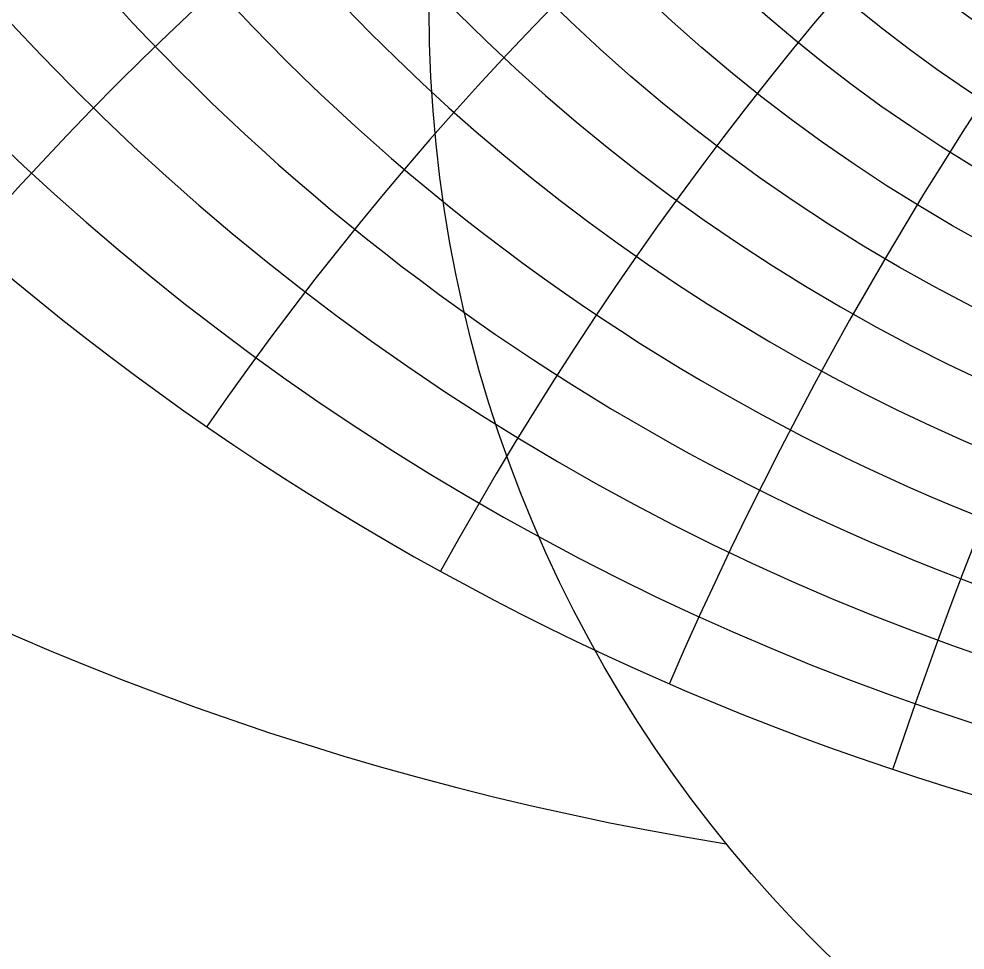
# Model space of a CAD drawing. Header units: millimetres. Extents: x -96 to 96, y -96 to 98.
# Drawn here: x -53.06 to -24.08, y -28.83 to -0.3 of the extents above; entities that cross this region are included whole.
import ezdxf

# ---------------------------------------------------------------- set-up
doc = ezdxf.new("R2010")
doc.units = ezdxf.units.MM
for name, color, linetype in [('CUT_OUTER', 1, 'Continuous'), ('ENGRAVE', 7, 'Continuous'), ('ENGRAVE_FINE', 8, 'Continuous')]:
    doc.layers.add(name, color=color, linetype=linetype)

msp = doc.modelspace()

# ---------------------------------------------------------------- linework, layer by layer
at = {"layer": 'CUT_OUTER'}
msp.add_arc((-0.0002, -0.0002), 95.9249, 159.960768, 87.804282, dxfattribs=at)
at = {"layer": 'ENGRAVE'}
for centre, radius in [((0, 0), 94.5), ((0, 33.2958), 43.0933), ((0, 0), 61.8587), ((0, 28.5409), 30.1608), ((0, 0), 40.492)]:
    msp.add_circle(centre, radius, dxfattribs=at)
for centre, radius, start, end in [((0, 41.3104), 59.6338, 131.894956, 48.105044), ((0, 55.6978), 83.2391, 186.817711, 353.182289), ((-17.0713, 63.7108), 90.4267, 212.551282, 260.88684), ((-40.7819, 70.6363), 102.3677, 239.415548, 278.083995)]:
    msp.add_arc(centre, radius, start, end, dxfattribs=at)
at = {"layer": 'ENGRAVE_FINE'}
for centre, radius in [((0, 37.577), 52.428), ((0, 35.9964), 49.1448), ((0, 34.5755), 46.0403), ((0, 32.1417), 40.2855), ((0, 31.0997), 37.6013), ((0, 30.1585), 35.0269), ((0, 29.3084), 32.5503)]:
    msp.add_circle(centre, radius, dxfattribs=at)
for centre, radius, start, end in [((0, 39.3395), 55.9145, 104.6529, 75.3471), ((-253.9943, -68.701), 270.2951, 8.977692, 35.48643), ((-253.9943, -68.701), 270.2951, 8.977692, 35.48643), ((-160.1218, -68.701), 184.8928, 13.606314, 53.548789), ((-160.1218, -68.701), 184.8928, 13.606314, 53.548789), ((0, 43.5217), 63.6208, 147.339419, 32.660581), ((0, 46.0121), 67.9174, 159.38698, 20.61302), ((-110.1733, -68.701), 143.821, 18.409528, 71.93986), ((-110.1733, -68.701), 143.821, 18.409528, 71.93986), ((110.1733, -68.701), 143.821, 108.06014, 161.590472), ((110.1733, -68.701), 143.821, 108.06014, 161.590472), ((0, 48.8296), 72.5749, 169.605342, 10.394658), ((0, 52.0334), 77.6561, 178.636426, 1.363574), ((-77.5717, -68.701), 120.6802, 23.457516, 90.642678), ((-77.5717, -68.701), 120.6802, 23.457516, 90.642678), ((77.5717, -68.701), 120.6802, 89.357322, 156.542484), ((77.5717, -68.701), 120.6802, 89.357322, 156.542484), ((-53.3739, -68.701), 106.7479, 28.831877, 104.724148), ((-53.3739, -68.701), 106.7479, 28.831877, 104.724148), ((53.3739, -68.701), 106.7479, 75.275852, 151.168123), ((53.3739, -68.701), 106.7479, 75.275852, 151.168123), ((-33.6477, -68.701), 98.3794, 34.629994, 115.099318), ((-33.6477, -68.701), 98.3794, 34.629994, 115.099318), ((33.6477, -68.701), 98.3794, 64.900682, 145.370006), ((33.6477, -68.701), 98.3794, 64.900682, 145.370006), ((-16.3008, -68.701), 93.8725, 40.970494, 124.098899), ((-16.3008, -68.701), 93.8725, 40.970494, 124.098899), ((16.3008, -68.701), 93.8725, 55.901101, 139.029506), ((16.3008, -68.701), 93.8725, 55.901101, 139.029506), ((0, 95.3441), 135.5157, 225.796451, 314.203549)]:
    msp.add_arc(centre, radius, start, end, dxfattribs=at)

doc.saveas('drawing.dxf')
